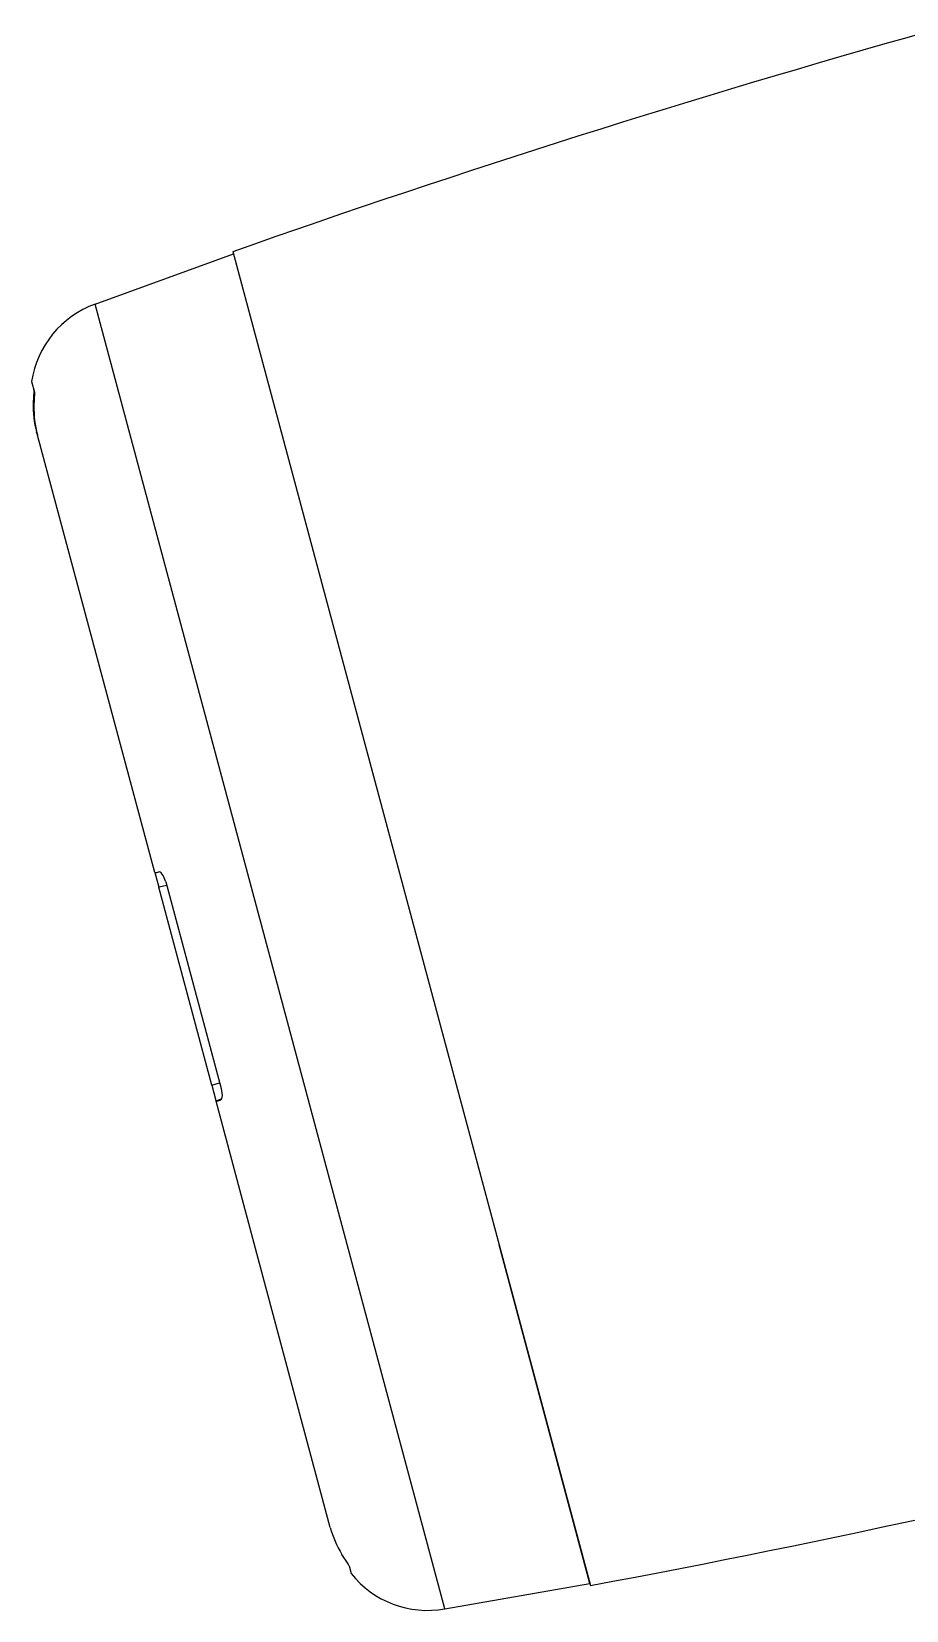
# Model space of a CAD drawing. Header units: millimetres. Extents: x 15 to 265, y 10 to 205.
# Drawn here: x 198.329 to 200.095, y 76.74 to 79.93 of the extents above; entities that cross this region are included whole.
import ezdxf

# ---------------------------------------------------------------- set-up
doc = ezdxf.new("R2010")
doc.units = ezdxf.units.MM
doc.layers.add('WIRENO', color=250, linetype='Continuous')

# ---------------------------------------------------------------- blocks, each defined once
blk = doc.blocks.new('ReguladorAgua')
at = {"color": 7}
for p, q in [((345.2172, 132.0716), (345.2165, 132.0746)), ((345.2879, 132.08), (345.2527, 132.0705)), ((343.6347, 131.6655), (345.1081, 132.0603)), ((345.1087, 132.0605), (345.1182, 132.063)), ((342.2735, 130.9889), (345.5487, 131.8665)), ((345.5487, 131.8665), (345.7182, 131.4008)), ((342.919, 131.4738), (343.585, 131.6522)), ((343.6347, 131.6655), (343.585, 131.6522)), ((343.5913, 131.6253), (343.585, 131.6522)), ((343.6033, 131.6286), (342.907, 131.442)), ((342.3514, 131.3217), (342.8648, 131.4592)), ((342.8665, 131.4597), (342.8648, 131.4592)), ((342.8665, 131.4597), (342.8722, 131.4411)), ((342.919, 131.4738), (342.8666, 131.4597)), ((342.919, 131.4738), (342.927, 131.4474)), ((345.7255, 131.4027), (344.5616, 131.0908)), ((341.4296, 131.0747), (342.3514, 131.3217)), ((344.5616, 131.0908), (341.2339, 130.1992)), ((341.3003, 131.0115), (341.2742, 131.0045)), ((341.1551, 130.6893), (342.2735, 130.9889)), ((341.1551, 130.6893), (341.2412, 130.2011)), ((341.2412, 130.2011), (342.3808, 130.5065))]:
    blk.add_line(p, q, dxfattribs=at)
for points in [[(345.2527, 132.0705), (345.2501, 132.0702), (345.2064, 132.0719)], [(345.2618, 132.073), (345.2602, 132.0728), (345.2545, 132.0728), (345.2165, 132.0746)], [(343.6033, 131.6286), (343.6253, 131.6377), (343.6337, 131.6444), (343.636, 131.6476), (343.6368, 131.6502), (343.6367, 131.6513)], [(342.907, 131.442), (342.8837, 131.439), (342.8734, 131.4407), (342.87, 131.4424), (342.8682, 131.4443), (342.8677, 131.4453)], [(341.3003, 131.0115), (341.3018, 131.0121), (341.3067, 131.015), (341.3387, 131.0356)]]:
    blk.add_lwpolyline(points, dxfattribs=at)
for centre, radius, start, end in [((345.1972, 131.7281), 0.3439, 88.4655, 105.0058), ((345.2072, 131.731), 0.3438, 88.4623, 105.007), ((345.2386, 131.7537), 0.33, 20, 81.4121), ((343.7046, 131.6688), 0.0701, 182.628, 194.3702), ((342.9329, 131.467), 0.0686, 186.5246, 198.4345), ((310.3631, 118.9225), 37.5, 15.68544, 19.43922), ((341.5186, 130.7426), 0.3438, 104.993, 121.5377), ((341.4801, 130.7466), 0.33, 128.5879, 190), ((378.0987, 137.0721), 37.5, 190.56078, 194.31457)]:
    blk.add_arc(centre, radius, start, end, dxfattribs=at)

msp = doc.modelspace()

# ---------------------------------------------------------------- block references
at = {"layer": 'WIRENO', "xscale": 0.6, "yscale": 0.6, "zscale": 0.6, "rotation": 90}
msp.add_blockref('ReguladorAgua', (277.5767, -127.9502), dxfattribs=at)

doc.saveas('drawing.dxf')
